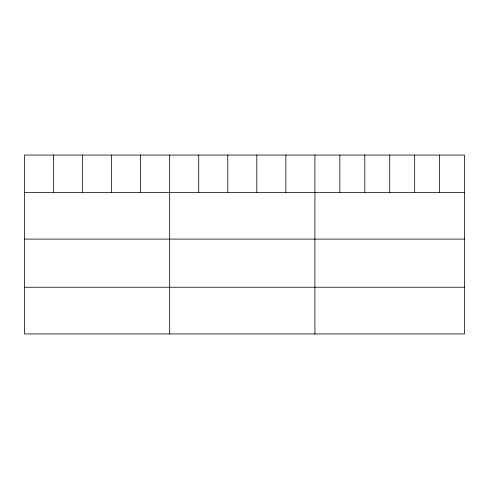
<?xml version="1.0" encoding="UTF-8"?>
<svg xmlns="http://www.w3.org/2000/svg" width="489" height="489" viewBox="0 0 489 489"><rect width="100%" height="100%" fill="white"/><g stroke="black" fill="none" stroke-linecap="round" stroke-linejoin="round"><path stroke-width="0.73" d="M464.55 192.379L464.55 333.95L24.45 333.95L24.45 155.05L464.55 155.05L464.55 192.379L24.45 192.379M24.45 239.097L464.55 239.097M24.45 287.232L464.55 287.232M439.611 155.05L439.611 192.379M414.672 155.05L414.672 192.379M389.733 155.05L389.733 192.379M364.794 155.05L364.794 192.379M339.855 155.05L339.855 192.379M314.916 155.05L314.916 333.95M285.869 155.05L285.869 192.379M256.823 155.05L256.823 192.379M227.776 155.05L227.776 192.379M198.73 155.05L198.73 192.379M169.683 155.05L169.683 333.95M140.636 155.05L140.636 192.379M111.59 155.05L111.59 192.379M82.543 155.05L82.543 192.379M53.497 155.05L53.497 192.379"/></g></svg>
